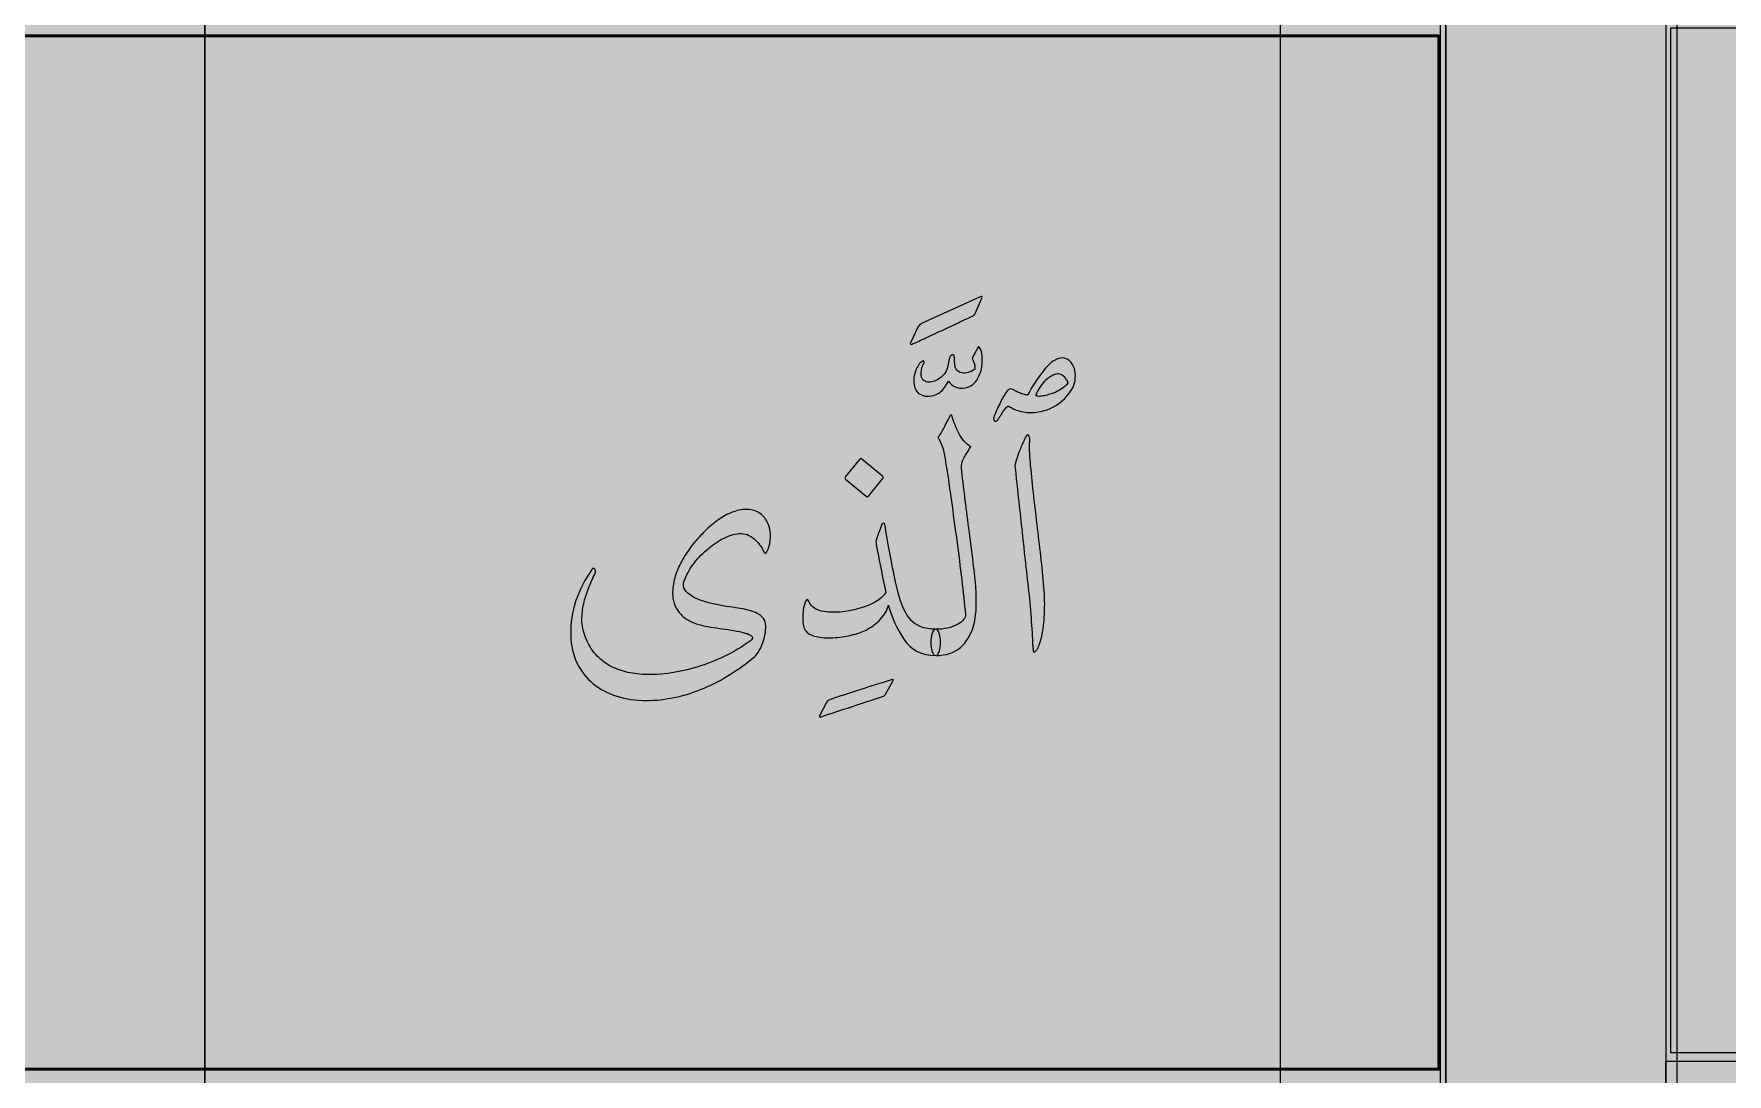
# Model space of a CAD drawing. Header units: inches. Extents: x -1481 to -429, y -1676 to -696.
# Drawn here: x -800.4 to -747.1, y -930.6 to -897.9 of the extents above; entities that cross this region are included whole.
import ezdxf

# ---------------------------------------------------------------- set-up
doc = ezdxf.new("R2010")
doc.units = ezdxf.units.IN
doc.header["$MEASUREMENT"] = 0
doc.layers.add('Layer 1', color=7, linetype='Continuous')

# ---------------------------------------------------------------- blocks, each defined once
blk = doc.blocks.new('block 233')
at = {"layer": 'Layer 1', "true_color": 0x009344}
h = blk.add_hatch(color=114, dxfattribs=at)
h.dxf.hatch_style = 2
h.paths.add_polyline_path([(-693.785, -985.727), (-933.785, -985.727), (-933.785, -695.727), (-693.785, -695.727)])
blk = doc.blocks.new('block 299')
at = {"layer": 'Layer 1', "color": 40, "lineweight": 30, "true_color": 0xf9a01b}
blk.add_lwpolyline([(-834.071, -776.717), (-795.008, -776.717), (-795.008, -979.845), (-834.071, -979.845), (-834.071, -776.717)], dxfattribs=at)
at = {"layer": 'Layer 1', "lineweight": 0}
blk.add_lwpolyline([(-910.189, -800.206), (-756.124, -800.206), (-756.124, -962.906), (-910.189, -962.906), (-910.189, -800.206)], dxfattribs=at)
at = {"layer": 'Layer 1', "color": 40, "lineweight": 30, "true_color": 0xf9a01b}
blk.add_open_spline([(-795.008, -776.717), (-795.008, -776.717), (-772.392, -776.717), (-772.392, -776.717), (-763.308, -776.717), (-755.945, -783.712), (-755.945, -792.342), (-755.945, -792.342), (-755.945, -979.845), (-755.945, -979.845), (-755.945, -979.845), (-795.008, -979.845), (-795.008, -979.845), (-795.008, -979.845), (-795.008, -776.717), (-795.008, -776.717)], degree=3, knots=[0, 0, 0, 0, 1, 1, 1, 2, 2, 2, 3, 3, 3, 4, 4, 4, 5, 5, 5, 5], dxfattribs=at)
blk = doc.blocks.new('block 298')
at = {"layer": 'Layer 1', "true_color": 0x49c6ea}
h = blk.add_hatch(color=133, dxfattribs=at)
h.dxf.hatch_style = 2
h.paths.add_polyline_path([(-918.978, -972.482), (-748.663, -972.482), (-748.663, -755.291), (-918.978, -755.291)])
h = blk.add_hatch(color=133, dxfattribs=at)
h.dxf.hatch_style = 2
h.paths.add_polyline_path([(-907.24, -967.404), (-761.143, -967.404), (-761.143, -765.838), (-907.24, -765.838)])
at = {"layer": 'Layer 1', "true_color": 0xffed96}
h = blk.add_hatch(color=41, dxfattribs=at)
h.dxf.hatch_style = 2
h.paths.add_polyline_path([(-911.867, -930.472), (-756.165, -930.472), (-756.165, -897.948), (-911.867, -897.948)])
at = {"layer": 'Layer 1', "lineweight": 0}
for points in [[(-918.978, -972.482), (-748.663, -972.482), (-748.663, -755.291), (-918.978, -755.291), (-918.978, -972.482)], [(-918.978, -972.482), (-748.663, -972.482), (-748.663, -755.291), (-918.978, -755.291), (-918.978, -972.482)], [(-907.24, -967.404), (-761.143, -967.404), (-761.143, -765.838), (-907.24, -765.838), (-907.24, -967.404)], [(-911.867, -930.472), (-756.165, -930.472), (-756.165, -897.948), (-911.867, -897.948), (-911.867, -930.472)]]:
    blk.add_lwpolyline(points, dxfattribs=at)
at = {"layer": 'Layer 1', "color": 44, "lineweight": 53, "true_color": 0xaf7e09}
blk.add_lwpolyline([(-911.867, -930.472), (-756.165, -930.472), (-756.165, -897.948), (-911.867, -897.948), (-911.867, -930.472)], dxfattribs=at)
at = {"layer": 'Layer 1'}
blk.add_blockref('block 299', (0, 0), dxfattribs=at)
blk = doc.blocks.new('block 303')
at = {"layer": 'Layer 1', "lineweight": 0}
blk.add_lwpolyline([(-918.978, -972.482), (-748.663, -972.482), (-748.663, -755.291), (-918.978, -755.291), (-918.978, -972.482)], dxfattribs=at)
blk = doc.blocks.new('block 315')
at = {"layer": 'Layer 1', "true_color": 0x231f20}
h = blk.add_hatch(color=250, dxfattribs=at)
h.dxf.hatch_style = 2
edge = h.paths.add_edge_path()
edge.add_spline(control_points=[(-773.643, -918.732), (-773.986, -918.84), (-774.324, -918.95), (-774.656, -919.062), (-774.988, -919.174), (-775.307, -919.279), (-775.611, -919.377), (-775.667, -919.394), (-775.681, -919.377), (-775.653, -919.325), (-775.653, -919.325), (-775.438, -918.926), (-775.438, -918.926), (-775.427, -918.905), (-775.418, -918.889), (-775.409, -918.878), (-775.4, -918.868), (-775.385, -918.859), (-775.364, -918.852), (-775.27, -918.817), (-775.146, -918.774), (-774.992, -918.724), (-774.838, -918.673), (-774.671, -918.619), (-774.49, -918.561), (-774.31, -918.503), (-774.126, -918.445), (-773.937, -918.385), (-773.748, -918.325), (-773.568, -918.27), (-773.396, -918.217), (-773.368, -918.207), (-773.351, -918.204), (-773.344, -918.209), (-773.337, -918.215), (-773.34, -918.231), (-773.354, -918.259), (-773.354, -918.259), (-773.58, -918.669), (-773.58, -918.669), (-773.59, -918.682), (-773.6, -918.695), (-773.609, -918.708), (-773.617, -918.72), (-773.629, -918.728), (-773.643, -918.732)], knot_values=[0, 0, 0, 0, 1, 1, 1, 2, 2, 2, 3, 3, 3, 4, 4, 4, 5, 5, 5, 6, 6, 6, 7, 7, 7, 8, 8, 8, 9, 9, 9, 10, 10, 10, 11, 11, 11, 12, 12, 12, 13, 13, 13, 14, 14, 14, 15, 15, 15, 15], degree=3, periodic=1)
at = {"layer": 'Layer 1', "lineweight": 0}
blk.add_open_spline([(-773.643, -918.732), (-773.986, -918.84), (-774.324, -918.95), (-774.656, -919.062), (-774.988, -919.174), (-775.307, -919.279), (-775.611, -919.377), (-775.667, -919.394), (-775.681, -919.377), (-775.653, -919.325), (-775.653, -919.325), (-775.438, -918.926), (-775.438, -918.926), (-775.427, -918.905), (-775.418, -918.889), (-775.409, -918.878), (-775.4, -918.868), (-775.385, -918.859), (-775.364, -918.852), (-775.27, -918.817), (-775.146, -918.774), (-774.992, -918.724), (-774.838, -918.673), (-774.671, -918.619), (-774.49, -918.561), (-774.31, -918.503), (-774.126, -918.445), (-773.937, -918.385), (-773.748, -918.325), (-773.568, -918.27), (-773.396, -918.217), (-773.368, -918.207), (-773.351, -918.204), (-773.344, -918.209), (-773.337, -918.215), (-773.34, -918.231), (-773.354, -918.259), (-773.354, -918.259), (-773.58, -918.669), (-773.58, -918.669), (-773.59, -918.682), (-773.6, -918.695), (-773.609, -918.708), (-773.617, -918.72), (-773.629, -918.728), (-773.643, -918.732)], degree=3, knots=[0, 0, 0, 0, 1, 1, 1, 2, 2, 2, 3, 3, 3, 4, 4, 4, 5, 5, 5, 6, 6, 6, 7, 7, 7, 8, 8, 8, 9, 9, 9, 10, 10, 10, 11, 11, 11, 12, 12, 12, 13, 13, 13, 14, 14, 14, 15, 15, 15, 15], dxfattribs=at)
blk = doc.blocks.new('block 297')
at = {"layer": 'Layer 1', "true_color": 0x231f20}
h = blk.add_hatch(color=250, dxfattribs=at)
h.dxf.hatch_style = 2
edge = h.paths.add_edge_path()
edge.add_spline(control_points=[(-770.757, -906.684), (-770.767, -906.715), (-770.79, -906.739), (-770.827, -906.757), (-770.996, -906.836), (-771.172, -906.92), (-771.355, -907.006), (-771.539, -907.093), (-771.717, -907.176), (-771.888, -907.256), (-772.06, -907.335), (-772.22, -907.41), (-772.368, -907.479), (-772.517, -907.548), (-772.643, -907.605), (-772.747, -907.65), (-772.771, -907.661), (-772.788, -907.661), (-772.798, -907.65), (-772.808, -907.64), (-772.808, -907.624), (-772.798, -907.604), (-772.798, -907.604), (-772.55, -907.094), (-772.55, -907.094), (-772.533, -907.067), (-772.516, -907.047), (-772.497, -907.035), (-772.479, -907.023), (-772.461, -907.011), (-772.444, -907.001), (-772.444, -907.001), (-770.6, -906.159), (-770.6, -906.159), (-770.546, -906.135), (-770.529, -906.149), (-770.549, -906.201), (-770.549, -906.201), (-770.757, -906.684), (-770.757, -906.684), (-770.757, -906.684), (-770.757, -906.684), (-770.757, -906.684)], knot_values=[0, 0, 0, 0, 1, 1, 1, 2, 2, 2, 3, 3, 3, 4, 4, 4, 5, 5, 5, 6, 6, 6, 7, 7, 7, 8, 8, 8, 9, 9, 9, 10, 10, 10, 11, 11, 11, 12, 12, 12, 13, 13, 13, 14, 14, 14, 14], degree=3, periodic=1)
edge = h.paths.add_edge_path()
edge.add_spline(control_points=[(-771.601, -908.815), (-771.678, -908.969), (-771.765, -909.085), (-771.863, -909.162), (-771.968, -909.242), (-772.092, -909.284), (-772.236, -909.288), (-772.351, -909.291), (-772.452, -909.262), (-772.538, -909.199), (-772.623, -909.136), (-772.673, -909.025), (-772.687, -908.868), (-772.694, -908.798), (-772.691, -908.725), (-772.677, -908.65), (-772.663, -908.575), (-772.642, -908.504), (-772.614, -908.438), (-772.586, -908.375), (-772.553, -908.319), (-772.517, -908.272), (-772.48, -908.225), (-772.441, -908.194), (-772.399, -908.18), (-772.357, -908.177), (-772.353, -908.208), (-772.388, -908.275), (-772.409, -908.313), (-772.426, -908.359), (-772.438, -908.411), (-772.45, -908.464), (-772.457, -908.515), (-772.459, -908.566), (-772.461, -908.617), (-772.456, -908.66), (-772.446, -908.695), (-772.435, -908.73), (-772.413, -908.763), (-772.378, -908.794), (-772.325, -908.833), (-772.269, -908.851), (-772.21, -908.85), (-772.15, -908.848), (-772.092, -908.835), (-772.036, -908.81), (-771.977, -908.786), (-771.924, -908.757), (-771.876, -908.724), (-771.829, -908.69), (-771.781, -908.646), (-771.732, -908.59), (-771.687, -908.537), (-771.653, -908.471), (-771.632, -908.39), (-771.611, -908.31), (-771.597, -908.243), (-771.59, -908.191), (-771.587, -908.145), (-771.575, -908.1), (-771.554, -908.054), (-771.533, -908.009), (-771.498, -907.986), (-771.449, -907.986), (-771.438, -907.986), (-771.43, -907.996), (-771.425, -908.015), (-771.42, -908.034), (-771.415, -908.056), (-771.412, -908.081), (-771.408, -908.105), (-771.407, -908.129), (-771.407, -908.152), (-771.407, -908.174), (-771.407, -908.191), (-771.407, -908.201), (-771.407, -908.303), (-771.391, -908.382), (-771.359, -908.44), (-771.328, -908.498), (-771.265, -908.537), (-771.17, -908.558), (-771.121, -908.569), (-771.058, -908.564), (-770.979, -908.543), (-770.9, -908.522), (-770.831, -908.487), (-770.772, -908.438), (-770.765, -908.431), (-770.763, -908.411), (-770.766, -908.38), (-770.77, -908.348), (-770.776, -908.315), (-770.785, -908.28), (-770.793, -908.245), (-770.806, -908.208), (-770.821, -908.167), (-770.837, -908.127), (-770.847, -908.103), (-770.85, -908.096), (-770.85, -908.096), (-770.656, -907.729), (-770.656, -907.729), (-770.621, -907.747), (-770.594, -907.785), (-770.575, -907.844), (-770.556, -907.904), (-770.543, -907.971), (-770.538, -908.047), (-770.533, -908.122), (-770.534, -908.198), (-770.541, -908.275), (-770.548, -908.352), (-770.556, -908.417), (-770.567, -908.469), (-770.609, -908.599), (-770.666, -908.716), (-770.737, -908.821), (-770.809, -908.926), (-770.919, -908.992), (-771.065, -909.02), (-771.195, -909.045), (-771.303, -909.036), (-771.391, -908.994), (-771.478, -908.952), (-771.548, -908.892), (-771.601, -908.815)], knot_values=[0, 0, 0, 0, 1, 1, 1, 2, 2, 2, 3, 3, 3, 4, 4, 4, 5, 5, 5, 6, 6, 6, 7, 7, 7, 8, 8, 8, 9, 9, 9, 10, 10, 10, 11, 11, 11, 12, 12, 12, 13, 13, 13, 14, 14, 14, 15, 15, 15, 16, 16, 16, 17, 17, 17, 18, 18, 18, 19, 19, 19, 20, 20, 20, 21, 21, 21, 22, 22, 22, 23, 23, 23, 24, 24, 24, 25, 25, 25, 26, 26, 26, 27, 27, 27, 28, 28, 28, 29, 29, 29, 30, 30, 30, 31, 31, 31, 32, 32, 32, 33, 33, 33, 34, 34, 34, 35, 35, 35, 36, 36, 36, 37, 37, 37, 38, 38, 38, 39, 39, 39, 40, 40, 40, 41, 41, 41, 42, 42, 42, 42], degree=3, periodic=1)
h = blk.add_hatch(color=250, dxfattribs=at)
h.dxf.hatch_style = 2
edge = h.paths.add_edge_path()
edge.add_spline(control_points=[(-771.999, -917.45), (-772.051, -917.45), (-772.091, -917.407), (-772.117, -917.321), (-772.143, -917.235), (-772.156, -917.142), (-772.156, -917.04), (-772.156, -916.939), (-772.143, -916.844), (-772.117, -916.757), (-772.091, -916.67), (-772.051, -916.626), (-771.999, -916.626), (-771.729, -916.626), (-771.504, -916.576), (-771.322, -916.476), (-771.14, -916.376), (-771.054, -916.271), (-771.065, -916.159), (-771.131, -915.48), (-771.223, -914.701), (-771.34, -913.823), (-771.457, -912.945), (-771.563, -912.184), (-771.658, -911.54), (-771.686, -911.393), (-771.711, -911.248), (-771.734, -911.104), (-771.757, -910.961), (-771.803, -910.823), (-771.873, -910.69), (-771.897, -910.648), (-771.914, -910.621), (-771.923, -910.611), (-771.932, -910.6), (-771.92, -910.574), (-771.889, -910.532), (-771.829, -910.431), (-771.772, -910.328), (-771.718, -910.223), (-771.664, -910.118), (-771.612, -910.021), (-771.563, -909.934), (-771.553, -909.902), (-771.539, -909.884), (-771.521, -909.879), (-771.504, -909.874), (-771.49, -909.892), (-771.479, -909.934), (-771.43, -910.102), (-771.362, -910.275), (-771.275, -910.454), (-771.187, -910.632), (-771.061, -910.774), (-770.897, -910.879), (-770.998, -911.04), (-771.075, -911.166), (-771.128, -911.257), (-771.18, -911.348), (-771.201, -911.447), (-771.191, -911.556), (-771.128, -912.123), (-771.05, -912.751), (-770.957, -913.44), (-770.864, -914.129), (-770.792, -914.738), (-770.739, -915.266), (-770.725, -915.462), (-770.72, -915.665), (-770.723, -915.875), (-770.727, -916.085), (-770.753, -916.288), (-770.802, -916.484), (-770.89, -916.792), (-771.03, -917.03), (-771.225, -917.198), (-771.419, -917.366), (-771.677, -917.45), (-771.999, -917.45)], knot_values=[0, 0, 0, 0, 1, 1, 1, 2, 2, 2, 3, 3, 3, 4, 4, 4, 5, 5, 5, 6, 6, 6, 7, 7, 7, 8, 8, 8, 9, 9, 9, 10, 10, 10, 11, 11, 11, 12, 12, 12, 13, 13, 13, 14, 14, 14, 15, 15, 15, 16, 16, 16, 17, 17, 17, 18, 18, 18, 19, 19, 19, 20, 20, 20, 21, 21, 21, 22, 22, 22, 23, 23, 23, 24, 24, 24, 25, 25, 25, 26, 26, 26, 26], degree=3, periodic=1)
edge = h.paths.add_edge_path()
edge.add_spline(control_points=[(-769.106, -909.252), (-769.071, -909.185), (-769.03, -909.111), (-768.983, -909.029), (-768.936, -908.946), (-768.88, -908.86), (-768.817, -908.769), (-768.751, -908.681), (-768.689, -908.598), (-768.631, -908.519), (-768.573, -908.441), (-768.513, -908.37), (-768.45, -908.307), (-768.387, -908.244), (-768.319, -908.192), (-768.245, -908.152), (-768.172, -908.112), (-768.086, -908.088), (-767.988, -908.081), (-767.88, -908.102), (-767.796, -908.151), (-767.736, -908.228), (-767.677, -908.305), (-767.637, -908.393), (-767.618, -908.493), (-767.599, -908.593), (-767.598, -908.694), (-767.616, -908.798), (-767.633, -908.901), (-767.665, -908.987), (-767.71, -909.057), (-767.808, -909.236), (-767.951, -909.393), (-768.14, -909.53), (-768.361, -909.684), (-768.607, -909.773), (-768.88, -909.797), (-769.01, -909.811), (-769.148, -909.803), (-769.295, -909.771), (-769.442, -909.74), (-769.577, -909.684), (-769.699, -909.603), (-769.72, -909.596), (-769.745, -909.608), (-769.773, -909.637), (-769.801, -909.667), (-769.83, -909.705), (-769.862, -909.75), (-769.893, -909.796), (-769.925, -909.844), (-769.956, -909.895), (-769.988, -909.945), (-770.016, -909.988), (-770.04, -910.023), (-770.075, -910.069), (-770.108, -910.085), (-770.137, -910.073), (-770.167, -910.061), (-770.182, -910.037), (-770.182, -910.002), (-770.168, -909.95), (-770.147, -909.888), (-770.119, -909.818), (-770.091, -909.748), (-770.06, -909.679), (-770.027, -909.608), (-769.994, -909.539), (-769.96, -909.47), (-769.925, -909.404), (-769.89, -909.337), (-769.857, -909.28), (-769.825, -909.231), (-769.797, -909.178), (-769.764, -909.133), (-769.725, -909.094), (-769.687, -909.056), (-769.634, -909.05), (-769.568, -909.078), (-769.554, -909.092), (-769.527, -909.109), (-769.487, -909.128), (-769.446, -909.148), (-769.402, -909.167), (-769.353, -909.186), (-769.304, -909.205), (-769.257, -909.221), (-769.211, -909.233), (-769.166, -909.246), (-769.131, -909.252), (-769.106, -909.252)], knot_values=[0, 0, 0, 0, 1, 1, 1, 2, 2, 2, 3, 3, 3, 4, 4, 4, 5, 5, 5, 6, 6, 6, 7, 7, 7, 8, 8, 8, 9, 9, 9, 10, 10, 10, 11, 11, 11, 12, 12, 12, 13, 13, 13, 14, 14, 14, 15, 15, 15, 16, 16, 16, 17, 17, 17, 18, 18, 18, 19, 19, 19, 20, 20, 20, 21, 21, 21, 22, 22, 22, 23, 23, 23, 24, 24, 24, 25, 25, 25, 26, 26, 26, 27, 27, 27, 28, 28, 28, 29, 29, 29, 30, 30, 30, 30], degree=3, periodic=1)
edge = h.paths.add_edge_path()
edge.add_spline(control_points=[(-769.111, -910.501), (-769.09, -910.501), (-769.076, -910.51), (-769.067, -910.527), (-769.058, -910.545), (-769.051, -910.564), (-769.046, -910.585), (-769.04, -910.606), (-769.038, -910.628), (-769.038, -910.65), (-769.038, -910.673), (-769.038, -910.69), (-769.038, -910.7), (-769.048, -910.833), (-769.05, -910.964), (-769.043, -911.091), (-769.036, -911.219), (-769.026, -911.348), (-769.012, -911.477), (-768.984, -911.788), (-768.95, -912.11), (-768.912, -912.443), (-768.873, -912.775), (-768.834, -913.109), (-768.794, -913.445), (-768.754, -913.781), (-768.715, -914.115), (-768.678, -914.448), (-768.642, -914.78), (-768.611, -915.104), (-768.586, -915.419), (-768.576, -915.541), (-768.571, -915.685), (-768.571, -915.852), (-768.571, -916.018), (-768.578, -916.186), (-768.592, -916.355), (-768.606, -916.525), (-768.629, -916.687), (-768.663, -916.841), (-768.696, -916.995), (-768.739, -917.124), (-768.791, -917.229), (-768.809, -917.257), (-768.826, -917.282), (-768.844, -917.303), (-768.861, -917.324), (-768.879, -917.338), (-768.896, -917.345), (-768.924, -917.352), (-768.938, -917.338), (-768.938, -917.303), (-768.952, -916.998), (-768.97, -916.691), (-768.991, -916.379), (-769.012, -916.068), (-769.04, -915.751), (-769.075, -915.429), (-769.152, -914.761), (-769.225, -914.103), (-769.295, -913.456), (-769.365, -912.808), (-769.435, -912.154), (-769.505, -911.493), (-769.498, -911.412), (-769.481, -911.33), (-769.452, -911.246), (-769.425, -911.162), (-769.391, -911.075), (-769.353, -910.984), (-769.332, -910.935), (-769.309, -910.881), (-769.285, -910.824), (-769.26, -910.766), (-769.236, -910.713), (-769.214, -910.666), (-769.191, -910.619), (-769.171, -910.579), (-769.153, -910.548), (-769.136, -910.516), (-769.122, -910.501), (-769.111, -910.501)], knot_values=[0, 0, 0, 0, 1, 1, 1, 2, 2, 2, 3, 3, 3, 4, 4, 4, 5, 5, 5, 6, 6, 6, 7, 7, 7, 8, 8, 8, 9, 9, 9, 10, 10, 10, 11, 11, 11, 12, 12, 12, 13, 13, 13, 14, 14, 14, 15, 15, 15, 16, 16, 16, 17, 17, 17, 18, 18, 18, 19, 19, 19, 20, 20, 20, 21, 21, 21, 22, 22, 22, 23, 23, 23, 24, 24, 24, 25, 25, 25, 26, 26, 26, 27, 27, 27, 27], degree=3, periodic=1)
edge = h.paths.add_edge_path()
edge.add_spline(control_points=[(-767.957, -908.669), (-768.034, -908.592), (-768.118, -908.564), (-768.209, -908.585), (-768.3, -908.606), (-768.384, -908.648), (-768.461, -908.711), (-768.492, -908.732), (-768.531, -908.771), (-768.579, -908.829), (-768.626, -908.887), (-768.67, -908.947), (-768.712, -909.01), (-768.754, -909.073), (-768.789, -909.13), (-768.815, -909.181), (-768.841, -909.232), (-768.849, -909.262), (-768.838, -909.273), (-768.807, -909.29), (-768.763, -909.296), (-768.707, -909.291), (-768.651, -909.286), (-768.594, -909.276), (-768.534, -909.262), (-768.475, -909.248), (-768.419, -909.232), (-768.369, -909.215), (-768.318, -909.197), (-768.28, -909.185), (-768.256, -909.178), (-768.165, -909.133), (-768.087, -909.089), (-768.022, -909.047), (-767.958, -909.005), (-767.899, -908.947), (-767.846, -908.874), (-767.846, -908.839), (-767.86, -908.805), (-767.886, -908.774), (-767.912, -908.742), (-767.936, -908.708), (-767.957, -908.669)], knot_values=[0, 0, 0, 0, 1, 1, 1, 2, 2, 2, 3, 3, 3, 4, 4, 4, 5, 5, 5, 6, 6, 6, 7, 7, 7, 8, 8, 8, 9, 9, 9, 10, 10, 10, 11, 11, 11, 12, 12, 12, 13, 13, 13, 14, 14, 14, 14], degree=3, periodic=1)
h = blk.add_hatch(color=250, dxfattribs=at)
h.dxf.hatch_style = 2
edge = h.paths.add_edge_path()
edge.add_spline(control_points=[(-773.705, -913.34), (-773.694, -913.305), (-773.675, -913.289), (-773.647, -913.29), (-773.619, -913.292), (-773.603, -913.305), (-773.6, -913.33), (-773.561, -913.596), (-773.506, -913.918), (-773.434, -914.295), (-773.363, -914.673), (-773.299, -914.981), (-773.243, -915.219), (-773.145, -915.695), (-773.008, -916.048), (-772.831, -916.279), (-772.654, -916.51), (-772.377, -916.626), (-771.999, -916.626), (-771.95, -916.626), (-771.913, -916.67), (-771.889, -916.757), (-771.864, -916.844), (-771.852, -916.939), (-771.852, -917.04), (-771.852, -917.142), (-771.864, -917.235), (-771.889, -917.321), (-771.913, -917.407), (-771.95, -917.45), (-771.999, -917.45), (-772.443, -917.45), (-772.779, -917.277), (-773.007, -916.933), (-773.234, -916.588), (-773.395, -916.232), (-773.49, -915.865), (-773.532, -916.026), (-773.615, -916.173), (-773.739, -916.306), (-773.863, -916.439), (-773.999, -916.545), (-774.146, -916.626), (-774.261, -916.689), (-774.412, -916.745), (-774.597, -916.794), (-774.782, -916.843), (-774.971, -916.874), (-775.164, -916.888), (-775.356, -916.902), (-775.536, -916.895), (-775.704, -916.867), (-775.872, -916.839), (-775.998, -916.78), (-776.082, -916.689), (-776.159, -916.605), (-776.194, -916.454), (-776.187, -916.237), (-776.18, -916.02), (-776.149, -915.852), (-776.093, -915.733), (-776.068, -915.67), (-776.039, -915.67), (-776.004, -915.733), (-775.951, -915.845), (-775.885, -915.925), (-775.804, -915.972), (-775.724, -916.02), (-775.626, -916.052), (-775.51, -916.069), (-775.199, -916.118), (-774.835, -916.087), (-774.419, -915.975), (-774.002, -915.863), (-773.72, -915.693), (-773.573, -915.466), (-773.63, -915.203), (-773.682, -914.946), (-773.731, -914.694), (-773.78, -914.442), (-773.829, -914.19), (-773.878, -913.938), (-773.892, -913.879), (-773.87, -913.775), (-773.812, -913.626), (-773.755, -913.478), (-773.719, -913.382), (-773.705, -913.34)], knot_values=[0, 0, 0, 0, 1, 1, 1, 2, 2, 2, 3, 3, 3, 4, 4, 4, 5, 5, 5, 6, 6, 6, 7, 7, 7, 8, 8, 8, 9, 9, 9, 10, 10, 10, 11, 11, 11, 12, 12, 12, 13, 13, 13, 14, 14, 14, 15, 15, 15, 16, 16, 16, 17, 17, 17, 18, 18, 18, 19, 19, 19, 20, 20, 20, 21, 21, 21, 22, 22, 22, 23, 23, 23, 24, 24, 24, 25, 25, 25, 26, 26, 26, 27, 27, 27, 28, 28, 28, 29, 29, 29, 29], degree=3, periodic=1)
edge = h.paths.add_edge_path()
edge.add_spline(control_points=[(-774.403, -911.278), (-774.375, -911.246), (-774.349, -911.243), (-774.324, -911.267), (-774.324, -911.267), (-773.678, -911.802), (-773.678, -911.802), (-773.651, -911.834), (-773.649, -911.862), (-773.673, -911.886), (-773.673, -911.886), (-774.104, -912.427), (-774.104, -912.427), (-774.128, -912.462), (-774.156, -912.465), (-774.188, -912.437), (-774.188, -912.437), (-774.838, -911.902), (-774.838, -911.902), (-774.863, -911.878), (-774.863, -911.848), (-774.838, -911.813), (-774.838, -911.813), (-774.403, -911.278), (-774.403, -911.278), (-774.403, -911.278), (-774.403, -911.278), (-774.403, -911.278)], knot_values=[0, 0, 0, 0, 1, 1, 1, 2, 2, 2, 3, 3, 3, 4, 4, 4, 5, 5, 5, 6, 6, 6, 7, 7, 7, 8, 8, 8, 9, 9, 9, 9], degree=3, periodic=1)
h = blk.add_hatch(color=250, dxfattribs=at)
h.dxf.hatch_style = 2
edge = h.paths.add_edge_path()
edge.add_spline(control_points=[(-777.709, -917.492), (-777.947, -917.691), (-778.199, -917.875), (-778.465, -918.043), (-778.731, -918.211), (-779.007, -918.356), (-779.294, -918.478), (-779.581, -918.601), (-779.878, -918.696), (-780.186, -918.764), (-780.494, -918.833), (-780.807, -918.867), (-781.126, -918.867), (-781.448, -918.867), (-781.751, -918.822), (-782.036, -918.733), (-782.321, -918.644), (-782.57, -918.513), (-782.782, -918.339), (-782.993, -918.166), (-783.163, -917.951), (-783.291, -917.694), (-783.418, -917.437), (-783.484, -917.14), (-783.487, -916.804), (-783.498, -916.433), (-783.445, -916.073), (-783.327, -915.723), (-783.21, -915.373), (-783.041, -915.046), (-782.821, -914.742), (-782.8, -914.714), (-782.782, -914.7), (-782.768, -914.702), (-782.754, -914.704), (-782.742, -914.713), (-782.732, -914.728), (-782.721, -914.744), (-782.714, -914.762), (-782.711, -914.781), (-782.707, -914.8), (-782.705, -914.815), (-782.705, -914.825), (-782.775, -914.969), (-782.843, -915.119), (-782.908, -915.277), (-782.972, -915.434), (-783.026, -915.595), (-783.068, -915.76), (-783.11, -915.924), (-783.133, -916.092), (-783.138, -916.264), (-783.144, -916.435), (-783.117, -916.607), (-783.057, -916.778), (-782.994, -916.981), (-782.906, -917.158), (-782.792, -917.308), (-782.678, -917.458), (-782.546, -917.585), (-782.396, -917.689), (-782.245, -917.792), (-782.08, -917.871), (-781.9, -917.927), (-781.72, -917.983), (-781.53, -918.02), (-781.33, -918.038), (-781.043, -918.062), (-780.746, -918.054), (-780.438, -918.014), (-780.13, -917.974), (-779.824, -917.908), (-779.52, -917.817), (-779.215, -917.723), (-778.922, -917.607), (-778.64, -917.471), (-778.359, -917.334), (-778.101, -917.182), (-777.866, -917.014), (-777.807, -916.972), (-777.775, -916.936), (-777.772, -916.907), (-777.768, -916.877), (-777.78, -916.851), (-777.806, -916.828), (-777.832, -916.805), (-777.867, -916.787), (-777.911, -916.773), (-777.955, -916.759), (-777.992, -916.746), (-778.024, -916.736), (-778.125, -916.708), (-778.236, -916.684), (-778.354, -916.665), (-778.473, -916.646), (-778.595, -916.628), (-778.719, -916.61), (-778.843, -916.593), (-778.966, -916.574), (-779.087, -916.555), (-779.207, -916.536), (-779.318, -916.514), (-779.42, -916.489), (-779.535, -916.461), (-779.645, -916.419), (-779.748, -916.363), (-779.851, -916.307), (-779.941, -916.24), (-780.018, -916.161), (-780.095, -916.083), (-780.157, -915.992), (-780.205, -915.891), (-780.252, -915.789), (-780.277, -915.681), (-780.281, -915.566), (-780.288, -915.401), (-780.271, -915.237), (-780.231, -915.072), (-780.191, -914.908), (-780.132, -914.748), (-780.055, -914.592), (-779.978, -914.436), (-779.888, -914.286), (-779.785, -914.141), (-779.681, -913.995), (-779.57, -913.858), (-779.451, -913.729), (-779.329, -913.592), (-779.198, -913.464), (-779.058, -913.345), (-778.918, -913.227), (-778.775, -913.127), (-778.63, -913.046), (-778.485, -912.966), (-778.339, -912.909), (-778.192, -912.876), (-778.045, -912.842), (-777.903, -912.842), (-777.767, -912.873), (-777.62, -912.912), (-777.502, -912.982), (-777.415, -913.083), (-777.328, -913.185), (-777.267, -913.3), (-777.234, -913.429), (-777.201, -913.559), (-777.193, -913.694), (-777.21, -913.834), (-777.228, -913.974), (-777.266, -914.099), (-777.326, -914.211), (-777.336, -914.225), (-777.351, -914.231), (-777.37, -914.227), (-777.39, -914.224), (-777.403, -914.211), (-777.41, -914.19), (-777.431, -914.138), (-777.464, -914.078), (-777.509, -914.012), (-777.555, -913.946), (-777.609, -913.883), (-777.672, -913.823), (-777.735, -913.764), (-777.804, -913.714), (-777.879, -913.673), (-777.955, -913.633), (-778.034, -913.613), (-778.118, -913.613), (-778.286, -913.613), (-778.46, -913.657), (-778.64, -913.744), (-778.821, -913.832), (-778.993, -913.944), (-779.157, -914.08), (-779.322, -914.217), (-779.468, -914.367), (-779.596, -914.532), (-779.723, -914.696), (-779.819, -914.855), (-779.882, -915.009), (-779.945, -915.132), (-779.96, -915.234), (-779.926, -915.316), (-779.893, -915.398), (-779.829, -915.473), (-779.735, -915.539), (-779.64, -915.609), (-779.529, -915.667), (-779.402, -915.712), (-779.274, -915.758), (-779.142, -915.796), (-779.005, -915.828), (-778.869, -915.859), (-778.732, -915.885), (-778.596, -915.904), (-778.459, -915.923), (-778.333, -915.942), (-778.218, -915.959), (-778.134, -915.973), (-778.044, -915.991), (-777.948, -916.012), (-777.851, -916.033), (-777.761, -916.062), (-777.677, -916.098), (-777.593, -916.135), (-777.522, -916.182), (-777.462, -916.24), (-777.403, -916.298), (-777.368, -916.37), (-777.357, -916.458), (-777.347, -916.535), (-777.349, -916.623), (-777.362, -916.723), (-777.377, -916.823), (-777.4, -916.921), (-777.433, -917.019), (-777.467, -917.117), (-777.507, -917.209), (-777.554, -917.295), (-777.601, -917.381), (-777.653, -917.446), (-777.709, -917.492)], knot_values=[0, 0, 0, 0, 1, 1, 1, 2, 2, 2, 3, 3, 3, 4, 4, 4, 5, 5, 5, 6, 6, 6, 7, 7, 7, 8, 8, 8, 9, 9, 9, 10, 10, 10, 11, 11, 11, 12, 12, 12, 13, 13, 13, 14, 14, 14, 15, 15, 15, 16, 16, 16, 17, 17, 17, 18, 18, 18, 19, 19, 19, 20, 20, 20, 21, 21, 21, 22, 22, 22, 23, 23, 23, 24, 24, 24, 25, 25, 25, 26, 26, 26, 27, 27, 27, 28, 28, 28, 29, 29, 29, 30, 30, 30, 31, 31, 31, 32, 32, 32, 33, 33, 33, 34, 34, 34, 35, 35, 35, 36, 36, 36, 37, 37, 37, 38, 38, 38, 39, 39, 39, 40, 40, 40, 41, 41, 41, 42, 42, 42, 43, 43, 43, 44, 44, 44, 45, 45, 45, 46, 46, 46, 47, 47, 47, 48, 48, 48, 49, 49, 49, 50, 50, 50, 51, 51, 51, 52, 52, 52, 53, 53, 53, 54, 54, 54, 55, 55, 55, 56, 56, 56, 57, 57, 57, 58, 58, 58, 59, 59, 59, 60, 60, 60, 61, 61, 61, 62, 62, 62, 63, 63, 63, 64, 64, 64, 65, 65, 65, 66, 66, 66, 67, 67, 67, 68, 68, 68, 69, 69, 69, 70, 70, 70, 71, 71, 71, 72, 72, 72, 73, 73, 73, 74, 74, 74, 74], degree=3, periodic=1)
at = {"layer": 'Layer 1', "lineweight": 0}
blk.add_lwpolyline([(-918.978, -972.482), (-748.663, -972.482), (-748.663, -755.291), (-918.978, -755.291), (-918.978, -972.482)], dxfattribs=at)
for points, knots in [([(-770.757, -906.684), (-770.767, -906.715), (-770.79, -906.739), (-770.827, -906.757), (-770.996, -906.836), (-771.172, -906.92), (-771.355, -907.006), (-771.539, -907.093), (-771.717, -907.176), (-771.888, -907.256), (-772.06, -907.335), (-772.22, -907.41), (-772.368, -907.479), (-772.517, -907.548), (-772.643, -907.605), (-772.747, -907.65), (-772.771, -907.661), (-772.788, -907.661), (-772.798, -907.65), (-772.808, -907.64), (-772.808, -907.624), (-772.798, -907.604), (-772.798, -907.604), (-772.55, -907.094), (-772.55, -907.094), (-772.533, -907.067), (-772.516, -907.047), (-772.497, -907.035), (-772.479, -907.023), (-772.461, -907.011), (-772.444, -907.001), (-772.444, -907.001), (-770.6, -906.159), (-770.6, -906.159), (-770.546, -906.135), (-770.529, -906.149), (-770.549, -906.201), (-770.549, -906.201), (-770.757, -906.684), (-770.757, -906.684), (-770.757, -906.684), (-770.757, -906.684), (-770.757, -906.684)], [0, 0, 0, 0, 1, 1, 1, 2, 2, 2, 3, 3, 3, 4, 4, 4, 5, 5, 5, 6, 6, 6, 7, 7, 7, 8, 8, 8, 9, 9, 9, 10, 10, 10, 11, 11, 11, 12, 12, 12, 13, 13, 13, 14, 14, 14, 14]), ([(-771.601, -908.815), (-771.678, -908.969), (-771.765, -909.085), (-771.863, -909.162), (-771.968, -909.242), (-772.092, -909.284), (-772.236, -909.288), (-772.351, -909.291), (-772.452, -909.262), (-772.538, -909.199), (-772.623, -909.136), (-772.673, -909.025), (-772.687, -908.868), (-772.694, -908.798), (-772.691, -908.725), (-772.677, -908.65), (-772.663, -908.575), (-772.642, -908.504), (-772.614, -908.438), (-772.586, -908.375), (-772.553, -908.319), (-772.517, -908.272), (-772.48, -908.225), (-772.441, -908.194), (-772.399, -908.18), (-772.357, -908.177), (-772.353, -908.208), (-772.388, -908.275), (-772.409, -908.313), (-772.426, -908.359), (-772.438, -908.411), (-772.45, -908.464), (-772.457, -908.515), (-772.459, -908.566), (-772.461, -908.617), (-772.456, -908.66), (-772.446, -908.695), (-772.435, -908.73), (-772.413, -908.763), (-772.378, -908.794), (-772.325, -908.833), (-772.269, -908.851), (-772.21, -908.85), (-772.15, -908.848), (-772.092, -908.835), (-772.036, -908.81), (-771.977, -908.786), (-771.924, -908.757), (-771.876, -908.724), (-771.829, -908.69), (-771.781, -908.646), (-771.732, -908.59), (-771.687, -908.537), (-771.653, -908.471), (-771.632, -908.39), (-771.611, -908.31), (-771.597, -908.243), (-771.59, -908.191), (-771.587, -908.145), (-771.575, -908.1), (-771.554, -908.054), (-771.533, -908.009), (-771.498, -907.986), (-771.449, -907.986), (-771.438, -907.986), (-771.43, -907.996), (-771.425, -908.015), (-771.42, -908.034), (-771.415, -908.056), (-771.412, -908.081), (-771.408, -908.105), (-771.407, -908.129), (-771.407, -908.152), (-771.407, -908.174), (-771.407, -908.191), (-771.407, -908.201), (-771.407, -908.303), (-771.391, -908.382), (-771.359, -908.44), (-771.328, -908.498), (-771.265, -908.537), (-771.17, -908.558), (-771.121, -908.569), (-771.058, -908.564), (-770.979, -908.543), (-770.9, -908.522), (-770.831, -908.487), (-770.772, -908.438), (-770.765, -908.431), (-770.763, -908.411), (-770.766, -908.38), (-770.77, -908.348), (-770.776, -908.315), (-770.785, -908.28), (-770.793, -908.245), (-770.806, -908.208), (-770.821, -908.167), (-770.837, -908.127), (-770.847, -908.103), (-770.85, -908.096), (-770.85, -908.096), (-770.656, -907.729), (-770.656, -907.729), (-770.621, -907.747), (-770.594, -907.785), (-770.575, -907.844), (-770.556, -907.904), (-770.543, -907.971), (-770.538, -908.047), (-770.533, -908.122), (-770.534, -908.198), (-770.541, -908.275), (-770.548, -908.352), (-770.556, -908.417), (-770.567, -908.469), (-770.609, -908.599), (-770.666, -908.716), (-770.737, -908.821), (-770.809, -908.926), (-770.919, -908.992), (-771.065, -909.02), (-771.195, -909.045), (-771.303, -909.036), (-771.391, -908.994), (-771.478, -908.952), (-771.548, -908.892), (-771.601, -908.815)], [0, 0, 0, 0, 1, 1, 1, 2, 2, 2, 3, 3, 3, 4, 4, 4, 5, 5, 5, 6, 6, 6, 7, 7, 7, 8, 8, 8, 9, 9, 9, 10, 10, 10, 11, 11, 11, 12, 12, 12, 13, 13, 13, 14, 14, 14, 15, 15, 15, 16, 16, 16, 17, 17, 17, 18, 18, 18, 19, 19, 19, 20, 20, 20, 21, 21, 21, 22, 22, 22, 23, 23, 23, 24, 24, 24, 25, 25, 25, 26, 26, 26, 27, 27, 27, 28, 28, 28, 29, 29, 29, 30, 30, 30, 31, 31, 31, 32, 32, 32, 33, 33, 33, 34, 34, 34, 35, 35, 35, 36, 36, 36, 37, 37, 37, 38, 38, 38, 39, 39, 39, 40, 40, 40, 41, 41, 41, 42, 42, 42, 42]), ([(-769.106, -909.252), (-769.071, -909.185), (-769.03, -909.111), (-768.983, -909.029), (-768.936, -908.946), (-768.88, -908.86), (-768.817, -908.769), (-768.751, -908.681), (-768.689, -908.598), (-768.631, -908.519), (-768.573, -908.441), (-768.513, -908.37), (-768.45, -908.307), (-768.387, -908.244), (-768.319, -908.192), (-768.245, -908.152), (-768.172, -908.112), (-768.086, -908.088), (-767.988, -908.081), (-767.88, -908.102), (-767.796, -908.151), (-767.736, -908.228), (-767.677, -908.305), (-767.637, -908.393), (-767.618, -908.493), (-767.599, -908.593), (-767.598, -908.694), (-767.616, -908.798), (-767.633, -908.901), (-767.665, -908.987), (-767.71, -909.057), (-767.808, -909.236), (-767.951, -909.393), (-768.14, -909.53), (-768.361, -909.684), (-768.607, -909.773), (-768.88, -909.797), (-769.01, -909.811), (-769.148, -909.803), (-769.295, -909.771), (-769.442, -909.74), (-769.577, -909.684), (-769.699, -909.603), (-769.72, -909.596), (-769.745, -909.608), (-769.773, -909.637), (-769.801, -909.667), (-769.83, -909.705), (-769.862, -909.75), (-769.893, -909.796), (-769.925, -909.844), (-769.956, -909.895), (-769.988, -909.945), (-770.016, -909.988), (-770.04, -910.023), (-770.075, -910.069), (-770.108, -910.085), (-770.137, -910.073), (-770.167, -910.061), (-770.182, -910.037), (-770.182, -910.002), (-770.168, -909.95), (-770.147, -909.888), (-770.119, -909.818), (-770.091, -909.748), (-770.06, -909.679), (-770.027, -909.608), (-769.994, -909.539), (-769.96, -909.47), (-769.925, -909.404), (-769.89, -909.337), (-769.857, -909.28), (-769.825, -909.231), (-769.797, -909.178), (-769.764, -909.133), (-769.725, -909.094), (-769.687, -909.056), (-769.634, -909.05), (-769.568, -909.078), (-769.554, -909.092), (-769.527, -909.109), (-769.487, -909.128), (-769.446, -909.148), (-769.402, -909.167), (-769.353, -909.186), (-769.304, -909.205), (-769.257, -909.221), (-769.211, -909.233), (-769.166, -909.246), (-769.131, -909.252), (-769.106, -909.252)], [0, 0, 0, 0, 1, 1, 1, 2, 2, 2, 3, 3, 3, 4, 4, 4, 5, 5, 5, 6, 6, 6, 7, 7, 7, 8, 8, 8, 9, 9, 9, 10, 10, 10, 11, 11, 11, 12, 12, 12, 13, 13, 13, 14, 14, 14, 15, 15, 15, 16, 16, 16, 17, 17, 17, 18, 18, 18, 19, 19, 19, 20, 20, 20, 21, 21, 21, 22, 22, 22, 23, 23, 23, 24, 24, 24, 25, 25, 25, 26, 26, 26, 27, 27, 27, 28, 28, 28, 29, 29, 29, 30, 30, 30, 30]), ([(-767.957, -908.669), (-768.034, -908.592), (-768.118, -908.564), (-768.209, -908.585), (-768.3, -908.606), (-768.384, -908.648), (-768.461, -908.711), (-768.492, -908.732), (-768.531, -908.771), (-768.579, -908.829), (-768.626, -908.887), (-768.67, -908.947), (-768.712, -909.01), (-768.754, -909.073), (-768.789, -909.13), (-768.815, -909.181), (-768.841, -909.232), (-768.849, -909.262), (-768.838, -909.273), (-768.807, -909.29), (-768.763, -909.296), (-768.707, -909.291), (-768.651, -909.286), (-768.594, -909.276), (-768.534, -909.262), (-768.475, -909.248), (-768.419, -909.232), (-768.369, -909.215), (-768.318, -909.197), (-768.28, -909.185), (-768.256, -909.178), (-768.165, -909.133), (-768.087, -909.089), (-768.022, -909.047), (-767.958, -909.005), (-767.899, -908.947), (-767.846, -908.874), (-767.846, -908.839), (-767.86, -908.805), (-767.886, -908.774), (-767.912, -908.742), (-767.936, -908.708), (-767.957, -908.669)], [0, 0, 0, 0, 1, 1, 1, 2, 2, 2, 3, 3, 3, 4, 4, 4, 5, 5, 5, 6, 6, 6, 7, 7, 7, 8, 8, 8, 9, 9, 9, 10, 10, 10, 11, 11, 11, 12, 12, 12, 13, 13, 13, 14, 14, 14, 14]), ([(-771.999, -917.45), (-772.051, -917.45), (-772.091, -917.407), (-772.117, -917.321), (-772.143, -917.235), (-772.156, -917.142), (-772.156, -917.04), (-772.156, -916.939), (-772.143, -916.844), (-772.117, -916.757), (-772.091, -916.67), (-772.051, -916.626), (-771.999, -916.626), (-771.729, -916.626), (-771.504, -916.576), (-771.322, -916.476), (-771.14, -916.376), (-771.054, -916.271), (-771.065, -916.159), (-771.131, -915.48), (-771.223, -914.701), (-771.34, -913.823), (-771.457, -912.945), (-771.563, -912.184), (-771.658, -911.54), (-771.686, -911.393), (-771.711, -911.248), (-771.734, -911.104), (-771.757, -910.961), (-771.803, -910.823), (-771.873, -910.69), (-771.897, -910.648), (-771.914, -910.621), (-771.923, -910.611), (-771.932, -910.6), (-771.92, -910.574), (-771.889, -910.532), (-771.829, -910.431), (-771.772, -910.328), (-771.718, -910.223), (-771.664, -910.118), (-771.612, -910.021), (-771.563, -909.934), (-771.553, -909.902), (-771.539, -909.884), (-771.521, -909.879), (-771.504, -909.874), (-771.49, -909.892), (-771.479, -909.934), (-771.43, -910.102), (-771.362, -910.275), (-771.275, -910.454), (-771.187, -910.632), (-771.061, -910.774), (-770.897, -910.879), (-770.998, -911.04), (-771.075, -911.166), (-771.128, -911.257), (-771.18, -911.348), (-771.201, -911.447), (-771.191, -911.556), (-771.128, -912.123), (-771.05, -912.751), (-770.957, -913.44), (-770.864, -914.129), (-770.792, -914.738), (-770.739, -915.266), (-770.725, -915.462), (-770.72, -915.665), (-770.723, -915.875), (-770.727, -916.085), (-770.753, -916.288), (-770.802, -916.484), (-770.89, -916.792), (-771.03, -917.03), (-771.225, -917.198), (-771.419, -917.366), (-771.677, -917.45), (-771.999, -917.45)], [0, 0, 0, 0, 1, 1, 1, 2, 2, 2, 3, 3, 3, 4, 4, 4, 5, 5, 5, 6, 6, 6, 7, 7, 7, 8, 8, 8, 9, 9, 9, 10, 10, 10, 11, 11, 11, 12, 12, 12, 13, 13, 13, 14, 14, 14, 15, 15, 15, 16, 16, 16, 17, 17, 17, 18, 18, 18, 19, 19, 19, 20, 20, 20, 21, 21, 21, 22, 22, 22, 23, 23, 23, 24, 24, 24, 25, 25, 25, 26, 26, 26, 26]), ([(-769.111, -910.501), (-769.09, -910.501), (-769.076, -910.51), (-769.067, -910.527), (-769.058, -910.545), (-769.051, -910.564), (-769.046, -910.585), (-769.04, -910.606), (-769.038, -910.628), (-769.038, -910.65), (-769.038, -910.673), (-769.038, -910.69), (-769.038, -910.7), (-769.048, -910.833), (-769.05, -910.964), (-769.043, -911.091), (-769.036, -911.219), (-769.026, -911.348), (-769.012, -911.477), (-768.984, -911.788), (-768.95, -912.11), (-768.912, -912.443), (-768.873, -912.775), (-768.834, -913.109), (-768.794, -913.445), (-768.754, -913.781), (-768.715, -914.115), (-768.678, -914.448), (-768.642, -914.78), (-768.611, -915.104), (-768.586, -915.419), (-768.576, -915.541), (-768.571, -915.685), (-768.571, -915.852), (-768.571, -916.018), (-768.578, -916.186), (-768.592, -916.355), (-768.606, -916.525), (-768.629, -916.687), (-768.663, -916.841), (-768.696, -916.995), (-768.739, -917.124), (-768.791, -917.229), (-768.809, -917.257), (-768.826, -917.282), (-768.844, -917.303), (-768.861, -917.324), (-768.879, -917.338), (-768.896, -917.345), (-768.924, -917.352), (-768.938, -917.338), (-768.938, -917.303), (-768.952, -916.998), (-768.97, -916.691), (-768.991, -916.379), (-769.012, -916.068), (-769.04, -915.751), (-769.075, -915.429), (-769.152, -914.761), (-769.225, -914.103), (-769.295, -913.456), (-769.365, -912.808), (-769.435, -912.154), (-769.505, -911.493), (-769.498, -911.412), (-769.481, -911.33), (-769.452, -911.246), (-769.425, -911.162), (-769.391, -911.075), (-769.353, -910.984), (-769.332, -910.935), (-769.309, -910.881), (-769.285, -910.824), (-769.26, -910.766), (-769.236, -910.713), (-769.214, -910.666), (-769.191, -910.619), (-769.171, -910.579), (-769.153, -910.548), (-769.136, -910.516), (-769.122, -910.501), (-769.111, -910.501)], [0, 0, 0, 0, 1, 1, 1, 2, 2, 2, 3, 3, 3, 4, 4, 4, 5, 5, 5, 6, 6, 6, 7, 7, 7, 8, 8, 8, 9, 9, 9, 10, 10, 10, 11, 11, 11, 12, 12, 12, 13, 13, 13, 14, 14, 14, 15, 15, 15, 16, 16, 16, 17, 17, 17, 18, 18, 18, 19, 19, 19, 20, 20, 20, 21, 21, 21, 22, 22, 22, 23, 23, 23, 24, 24, 24, 25, 25, 25, 26, 26, 26, 27, 27, 27, 27]), ([(-774.403, -911.278), (-774.375, -911.246), (-774.349, -911.243), (-774.324, -911.267), (-774.324, -911.267), (-773.678, -911.802), (-773.678, -911.802), (-773.651, -911.834), (-773.649, -911.862), (-773.673, -911.886), (-773.673, -911.886), (-774.104, -912.427), (-774.104, -912.427), (-774.128, -912.462), (-774.156, -912.465), (-774.188, -912.437), (-774.188, -912.437), (-774.838, -911.902), (-774.838, -911.902), (-774.863, -911.878), (-774.863, -911.848), (-774.838, -911.813), (-774.838, -911.813), (-774.403, -911.278), (-774.403, -911.278), (-774.403, -911.278), (-774.403, -911.278), (-774.403, -911.278)], [0, 0, 0, 0, 1, 1, 1, 2, 2, 2, 3, 3, 3, 4, 4, 4, 5, 5, 5, 6, 6, 6, 7, 7, 7, 8, 8, 8, 9, 9, 9, 9]), ([(-777.709, -917.492), (-777.947, -917.691), (-778.199, -917.875), (-778.465, -918.043), (-778.731, -918.211), (-779.007, -918.356), (-779.294, -918.478), (-779.581, -918.601), (-779.878, -918.696), (-780.186, -918.764), (-780.494, -918.833), (-780.807, -918.867), (-781.126, -918.867), (-781.448, -918.867), (-781.751, -918.822), (-782.036, -918.733), (-782.321, -918.644), (-782.57, -918.513), (-782.782, -918.339), (-782.993, -918.166), (-783.163, -917.951), (-783.291, -917.694), (-783.418, -917.437), (-783.484, -917.14), (-783.487, -916.804), (-783.498, -916.433), (-783.445, -916.073), (-783.327, -915.723), (-783.21, -915.373), (-783.041, -915.046), (-782.821, -914.742), (-782.8, -914.714), (-782.782, -914.7), (-782.768, -914.702), (-782.754, -914.704), (-782.742, -914.713), (-782.732, -914.728), (-782.721, -914.744), (-782.714, -914.762), (-782.711, -914.781), (-782.707, -914.8), (-782.705, -914.815), (-782.705, -914.825), (-782.775, -914.969), (-782.843, -915.119), (-782.908, -915.277), (-782.972, -915.434), (-783.026, -915.595), (-783.068, -915.76), (-783.11, -915.924), (-783.133, -916.092), (-783.138, -916.264), (-783.144, -916.435), (-783.117, -916.607), (-783.057, -916.778), (-782.994, -916.981), (-782.906, -917.158), (-782.792, -917.308), (-782.678, -917.458), (-782.546, -917.585), (-782.396, -917.689), (-782.245, -917.792), (-782.08, -917.871), (-781.9, -917.927), (-781.72, -917.983), (-781.53, -918.02), (-781.33, -918.038), (-781.043, -918.062), (-780.746, -918.054), (-780.438, -918.014), (-780.13, -917.974), (-779.824, -917.908), (-779.52, -917.817), (-779.215, -917.723), (-778.922, -917.607), (-778.64, -917.471), (-778.359, -917.334), (-778.101, -917.182), (-777.866, -917.014), (-777.807, -916.972), (-777.775, -916.936), (-777.772, -916.907), (-777.768, -916.877), (-777.78, -916.851), (-777.806, -916.828), (-777.832, -916.805), (-777.867, -916.787), (-777.911, -916.773), (-777.955, -916.759), (-777.992, -916.746), (-778.024, -916.736), (-778.125, -916.708), (-778.236, -916.684), (-778.354, -916.665), (-778.473, -916.646), (-778.595, -916.628), (-778.719, -916.61), (-778.843, -916.593), (-778.966, -916.574), (-779.087, -916.555), (-779.207, -916.536), (-779.318, -916.514), (-779.42, -916.489), (-779.535, -916.461), (-779.645, -916.419), (-779.748, -916.363), (-779.851, -916.307), (-779.941, -916.24), (-780.018, -916.161), (-780.095, -916.083), (-780.157, -915.992), (-780.205, -915.891), (-780.252, -915.789), (-780.277, -915.681), (-780.281, -915.566), (-780.288, -915.401), (-780.271, -915.237), (-780.231, -915.072), (-780.191, -914.908), (-780.132, -914.748), (-780.055, -914.592), (-779.978, -914.436), (-779.888, -914.286), (-779.785, -914.141), (-779.681, -913.995), (-779.57, -913.858), (-779.451, -913.729), (-779.329, -913.592), (-779.198, -913.464), (-779.058, -913.345), (-778.918, -913.227), (-778.775, -913.127), (-778.63, -913.046), (-778.485, -912.966), (-778.339, -912.909), (-778.192, -912.876), (-778.045, -912.842), (-777.903, -912.842), (-777.767, -912.873), (-777.62, -912.912), (-777.502, -912.982), (-777.415, -913.083), (-777.328, -913.185), (-777.267, -913.3), (-777.234, -913.429), (-777.201, -913.559), (-777.193, -913.694), (-777.21, -913.834), (-777.228, -913.974), (-777.266, -914.099), (-777.326, -914.211), (-777.336, -914.225), (-777.351, -914.231), (-777.37, -914.227), (-777.39, -914.224), (-777.403, -914.211), (-777.41, -914.19), (-777.431, -914.138), (-777.464, -914.078), (-777.509, -914.012), (-777.555, -913.946), (-777.609, -913.883), (-777.672, -913.823), (-777.735, -913.764), (-777.804, -913.714), (-777.879, -913.673), (-777.955, -913.633), (-778.034, -913.613), (-778.118, -913.613), (-778.286, -913.613), (-778.46, -913.657), (-778.64, -913.744), (-778.821, -913.832), (-778.993, -913.944), (-779.157, -914.08), (-779.322, -914.217), (-779.468, -914.367), (-779.596, -914.532), (-779.723, -914.696), (-779.819, -914.855), (-779.882, -915.009), (-779.945, -915.132), (-779.96, -915.234), (-779.926, -915.316), (-779.893, -915.398), (-779.829, -915.473), (-779.735, -915.539), (-779.64, -915.609), (-779.529, -915.667), (-779.402, -915.712), (-779.274, -915.758), (-779.142, -915.796), (-779.005, -915.828), (-778.869, -915.859), (-778.732, -915.885), (-778.596, -915.904), (-778.459, -915.923), (-778.333, -915.942), (-778.218, -915.959), (-778.134, -915.973), (-778.044, -915.991), (-777.948, -916.012), (-777.851, -916.033), (-777.761, -916.062), (-777.677, -916.098), (-777.593, -916.135), (-777.522, -916.182), (-777.462, -916.24), (-777.403, -916.298), (-777.368, -916.37), (-777.357, -916.458), (-777.347, -916.535), (-777.349, -916.623), (-777.362, -916.723), (-777.377, -916.823), (-777.4, -916.921), (-777.433, -917.019), (-777.467, -917.117), (-777.507, -917.209), (-777.554, -917.295), (-777.601, -917.381), (-777.653, -917.446), (-777.709, -917.492)], [0, 0, 0, 0, 1, 1, 1, 2, 2, 2, 3, 3, 3, 4, 4, 4, 5, 5, 5, 6, 6, 6, 7, 7, 7, 8, 8, 8, 9, 9, 9, 10, 10, 10, 11, 11, 11, 12, 12, 12, 13, 13, 13, 14, 14, 14, 15, 15, 15, 16, 16, 16, 17, 17, 17, 18, 18, 18, 19, 19, 19, 20, 20, 20, 21, 21, 21, 22, 22, 22, 23, 23, 23, 24, 24, 24, 25, 25, 25, 26, 26, 26, 27, 27, 27, 28, 28, 28, 29, 29, 29, 30, 30, 30, 31, 31, 31, 32, 32, 32, 33, 33, 33, 34, 34, 34, 35, 35, 35, 36, 36, 36, 37, 37, 37, 38, 38, 38, 39, 39, 39, 40, 40, 40, 41, 41, 41, 42, 42, 42, 43, 43, 43, 44, 44, 44, 45, 45, 45, 46, 46, 46, 47, 47, 47, 48, 48, 48, 49, 49, 49, 50, 50, 50, 51, 51, 51, 52, 52, 52, 53, 53, 53, 54, 54, 54, 55, 55, 55, 56, 56, 56, 57, 57, 57, 58, 58, 58, 59, 59, 59, 60, 60, 60, 61, 61, 61, 62, 62, 62, 63, 63, 63, 64, 64, 64, 65, 65, 65, 66, 66, 66, 67, 67, 67, 68, 68, 68, 69, 69, 69, 70, 70, 70, 71, 71, 71, 72, 72, 72, 73, 73, 73, 74, 74, 74, 74]), ([(-773.705, -913.34), (-773.694, -913.305), (-773.675, -913.289), (-773.647, -913.29), (-773.619, -913.292), (-773.603, -913.305), (-773.6, -913.33), (-773.561, -913.596), (-773.506, -913.918), (-773.434, -914.295), (-773.363, -914.673), (-773.299, -914.981), (-773.243, -915.219), (-773.145, -915.695), (-773.008, -916.048), (-772.831, -916.279), (-772.654, -916.51), (-772.377, -916.626), (-771.999, -916.626), (-771.95, -916.626), (-771.913, -916.67), (-771.889, -916.757), (-771.864, -916.844), (-771.852, -916.939), (-771.852, -917.04), (-771.852, -917.142), (-771.864, -917.235), (-771.889, -917.321), (-771.913, -917.407), (-771.95, -917.45), (-771.999, -917.45), (-772.443, -917.45), (-772.779, -917.277), (-773.007, -916.933), (-773.234, -916.588), (-773.395, -916.232), (-773.49, -915.865), (-773.532, -916.026), (-773.615, -916.173), (-773.739, -916.306), (-773.863, -916.439), (-773.999, -916.545), (-774.146, -916.626), (-774.261, -916.689), (-774.412, -916.745), (-774.597, -916.794), (-774.782, -916.843), (-774.971, -916.874), (-775.164, -916.888), (-775.356, -916.902), (-775.536, -916.895), (-775.704, -916.867), (-775.872, -916.839), (-775.998, -916.78), (-776.082, -916.689), (-776.159, -916.605), (-776.194, -916.454), (-776.187, -916.237), (-776.18, -916.02), (-776.149, -915.852), (-776.093, -915.733), (-776.068, -915.67), (-776.039, -915.67), (-776.004, -915.733), (-775.951, -915.845), (-775.885, -915.925), (-775.804, -915.972), (-775.724, -916.02), (-775.626, -916.052), (-775.51, -916.069), (-775.199, -916.118), (-774.835, -916.087), (-774.419, -915.975), (-774.002, -915.863), (-773.72, -915.693), (-773.573, -915.466), (-773.63, -915.203), (-773.682, -914.946), (-773.731, -914.694), (-773.78, -914.442), (-773.829, -914.19), (-773.878, -913.938), (-773.892, -913.879), (-773.87, -913.775), (-773.812, -913.626), (-773.755, -913.478), (-773.719, -913.382), (-773.705, -913.34)], [0, 0, 0, 0, 1, 1, 1, 2, 2, 2, 3, 3, 3, 4, 4, 4, 5, 5, 5, 6, 6, 6, 7, 7, 7, 8, 8, 8, 9, 9, 9, 10, 10, 10, 11, 11, 11, 12, 12, 12, 13, 13, 13, 14, 14, 14, 15, 15, 15, 16, 16, 16, 17, 17, 17, 18, 18, 18, 19, 19, 19, 20, 20, 20, 21, 21, 21, 22, 22, 22, 23, 23, 23, 24, 24, 24, 25, 25, 25, 26, 26, 26, 27, 27, 27, 28, 28, 28, 29, 29, 29, 29])]:
    blk.add_open_spline(points, degree=3, knots=knots, dxfattribs=at)
at = {"layer": 'Layer 1'}
for name in ['block 298', 'block 303', 'block 315']:
    blk.add_blockref(name, (0, 0), dxfattribs=at)

msp = doc.modelspace()

# ---------------------------------------------------------------- hatches: boundary and pattern name
at = {"layer": 'Layer 1', "true_color": 0x006738}
h = msp.add_hatch(color=116, dxfattribs=at)
h.dxf.hatch_style = 2
h.paths.add_polyline_path([(-749.015, -970.727), (-919.015, -970.727), (-919.015, -752.351), (-749.015, -752.351)])
at = {"layer": 'Layer 1', "true_color": 0x38b449}
h = msp.add_hatch(color=95, dxfattribs=at)
h.dxf.hatch_style = 2
edge = h.paths.add_edge_path()
edge.add_spline(control_points=[(-748.857, -929.96), (-748.857, -929.96), (-733.24, -929.96), (-733.24, -929.96), (-724.331, -929.96), (-717.108, -922.738), (-717.108, -913.829), (-717.108, -913.829), (-717.108, -913.828), (-717.108, -913.828), (-717.108, -904.919), (-724.331, -897.697), (-733.24, -897.697), (-733.24, -897.697), (-748.857, -897.697), (-748.857, -897.697), (-748.857, -897.697), (-748.857, -929.96), (-748.857, -929.96)], knot_values=[0, 0, 0, 0, 1, 1, 1, 2, 2, 2, 3, 3, 3, 4, 4, 4, 5, 5, 5, 6, 6, 6, 6], degree=3, periodic=1)
at = {"layer": 'Layer 1', "true_color": 0x8cc63e}
h = msp.add_hatch(color=73, dxfattribs=at)
h.dxf.hatch_style = 2
edge = h.paths.add_edge_path()
edge.add_spline(control_points=[(-749.015, -962.483), (-749.015, -962.483), (-733.24, -962.483), (-733.24, -962.483), (-724.331, -962.483), (-717.108, -955.26), (-717.108, -946.351), (-717.108, -946.351), (-717.108, -946.351), (-717.108, -946.351), (-717.108, -937.442), (-724.331, -930.22), (-733.24, -930.22), (-733.24, -930.22), (-749.015, -930.22), (-749.015, -930.22), (-749.015, -930.22), (-749.015, -962.483), (-749.015, -962.483)], knot_values=[0, 0, 0, 0, 1, 1, 1, 2, 2, 2, 3, 3, 3, 4, 4, 4, 5, 5, 5, 6, 6, 6, 6], degree=3, periodic=1)

# ---------------------------------------------------------------- linework, layer by layer
at = {"layer": 'Layer 1', "lineweight": 0}
msp.add_lwpolyline([(-749.015, -970.727), (-919.015, -970.727), (-919.015, -752.351), (-749.015, -752.351), (-749.015, -970.727)], dxfattribs=at)
for points in [[(-748.857, -929.96), (-748.857, -929.96), (-733.24, -929.96), (-733.24, -929.96), (-724.331, -929.96), (-717.108, -922.738), (-717.108, -913.829), (-717.108, -913.829), (-717.108, -913.828), (-717.108, -913.828), (-717.108, -904.919), (-724.331, -897.697), (-733.24, -897.697), (-733.24, -897.697), (-748.857, -897.697), (-748.857, -897.697), (-748.857, -897.697), (-748.857, -929.96), (-748.857, -929.96)], [(-749.015, -962.483), (-749.015, -962.483), (-733.24, -962.483), (-733.24, -962.483), (-724.331, -962.483), (-717.108, -955.26), (-717.108, -946.351), (-717.108, -946.351), (-717.108, -946.351), (-717.108, -946.351), (-717.108, -937.442), (-724.331, -930.22), (-733.24, -930.22), (-733.24, -930.22), (-749.015, -930.22), (-749.015, -930.22), (-749.015, -930.22), (-749.015, -962.483), (-749.015, -962.483)]]:
    msp.add_open_spline(points, degree=3, knots=[0, 0, 0, 0, 1, 1, 1, 2, 2, 2, 3, 3, 3, 4, 4, 4, 5, 5, 5, 6, 6, 6, 6], dxfattribs=at)

# ---------------------------------------------------------------- block references
at = {"layer": 'Layer 1'}
for name in ['block 233', 'block 297']:
    msp.add_blockref(name, (0, 0), dxfattribs=at)

doc.saveas('drawing.dxf')
